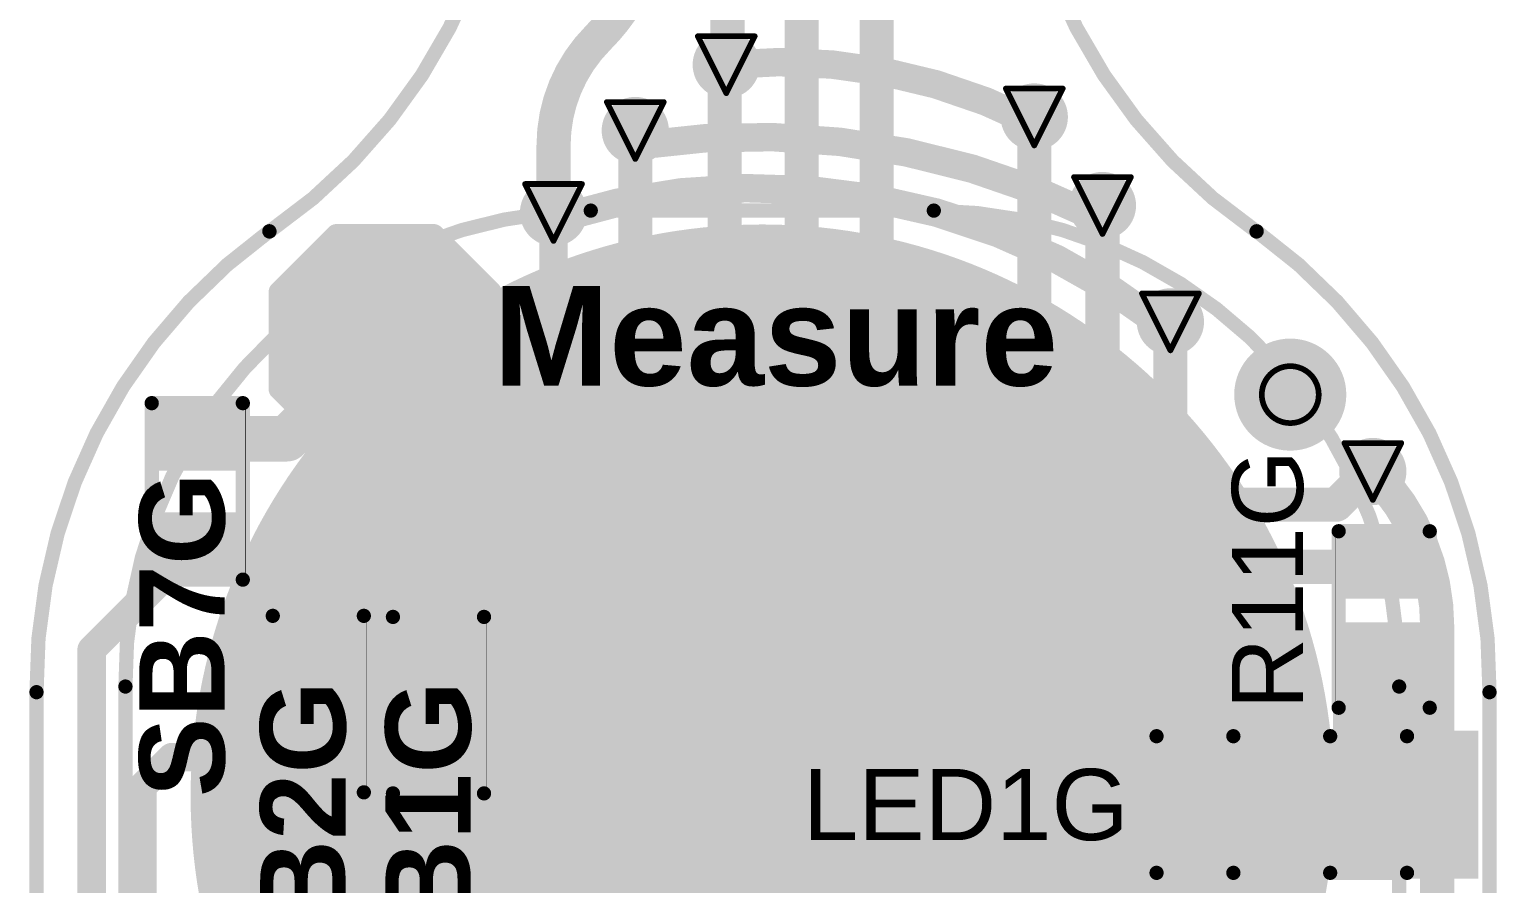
# Model space of a CAD drawing. Header units: inches. Extents: x -4.2 to 12.6, y -6.1 to 3.
# Drawn here: x 3.403 to 3.918, y -4.491 to -4.19 of the extents above; entities that cross this region are included whole.
import ezdxf

# ---------------------------------------------------------------- set-up
doc = ezdxf.new("R2010")
doc.units = ezdxf.units.IN
doc.header["$MEASUREMENT"] = 0
for name, color, linetype in [('Board Outline', 216, 'Continuous'), ('Bottom Layer', 5, 'Continuous'), ('Bottom Overlay', 54, 'Continuous'), ('Bottom Paste', 16, 'Continuous'), ('Drill Drawing', 1, 'Continuous'), ('Flex_Ribbon Bottom Coverlay', 6, 'Continuous'), ('Flex_Ribbon Top Overlay', 2, 'Continuous'), ('Pad Holes', 156, 'Continuous'), ('Top Layer', 1, 'Continuous'), ('Top Paste', 8, 'Continuous'), ('Top Solder', 216, 'Continuous'), ('Via Holes', 16, 'Continuous')]:
    doc.layers.add(name, color=color, linetype=linetype)
doc.styles.add('Arial', font='', dxfattribs={"height": 0.2})
doc.styles.add('Arial_Bold', font='', dxfattribs={"height": 0.2})
doc.styles.get('Arial').set_extended_font_data('Arial')
doc.styles.get('Arial_Bold').set_extended_font_data('Arial', bold=True)

# ---------------------------------------------------------------- blocks, each defined once
blk = doc.blocks.new('S______B______0402_57')
at = {"layer": 'Top Layer'}
for points in [[(-0.0275, -0.0125), (-0.0275, 0.0125), (-0.0095, 0.0125), (-0.0095, -0.0125)], [(0.0095, -0.0125), (0.0095, 0.0125), (0.0275, 0.0125), (0.0275, -0.0125)]]:
    blk.add_hatch(color=1, dxfattribs=at).paths.add_polyline_path(points)
at = {"layer": 'Top Paste'}
for points in [[(-0.0275, -0.0125), (-0.0275, 0.0125), (-0.0095, 0.0125), (-0.0095, -0.0125)], [(0.0095, -0.0125), (0.0095, 0.0125), (0.0275, 0.0125), (0.0275, -0.0125)]]:
    blk.add_hatch(color=8, dxfattribs=at).paths.add_polyline_path(points)
at = {"layer": 'Top Solder'}
for points in [[(-0.02967, -0.01467), (-0.02967, 0.01467), (-0.00733, 0.01467), (-0.00733, -0.01467)], [(-0.02967, -0.01467), (-0.02967, 0.01467), (-0.00733, 0.01467), (-0.00733, -0.01467)], [(0.00733, -0.01467), (0.00733, 0.01467), (0.02967, 0.01467), (0.02967, -0.01467)], [(0.00733, -0.01467), (0.00733, 0.01467), (0.02967, 0.01467), (0.02967, -0.01467)]]:
    blk.add_hatch(color=216, dxfattribs=at).paths.add_polyline_path(points)
at = {"layer": 'Flex_Ribbon Top Overlay'}
for points in [[(-0.031, 0.016, 0.005, 0.005, 0), (-0.031, -0.016, 0.005, 0.005, 0)], [(-0.031, 0.016, 0.005, 0.005, 0), (0.031, 0.016, 0.005, 0.005, 0)], [(0.031, 0.016, 0.005, 0.005, 0), (0.031, -0.016, 0.005, 0.005, 0)], [(-0.031, -0.016, 0.005, 0.005, 0), (0.031, -0.016, 0.005, 0.005, 0)], [(-0.032, -0.017, 0.000127, 0.000127, 0), (0.032, -0.017, 0.000127, 0.000127, 0)]]:
    blk.add_lwpolyline(points, format="xyseb", dxfattribs=at)
for points in [[(-0.03225, 0.016, 0.0025, 0.0025, 1), (-0.02975, 0.016, 0.0025, 0.0025, 1)], [(-0.03225, 0.016, 0.0025, 0.0025, 1), (-0.02975, 0.016, 0.0025, 0.0025, 1)], [(0.02975, 0.016, 0.0025, 0.0025, 1), (0.03225, 0.016, 0.0025, 0.0025, 1)], [(0.02975, 0.016, 0.0025, 0.0025, 1), (0.03225, 0.016, 0.0025, 0.0025, 1)], [(-0.03225, -0.016, 0.0025, 0.0025, 1), (-0.02975, -0.016, 0.0025, 0.0025, 1)], [(-0.03225, -0.016, 0.0025, 0.0025, 1), (-0.02975, -0.016, 0.0025, 0.0025, 1)], [(0.02975, -0.016, 0.0025, 0.0025, 1), (0.03225, -0.016, 0.0025, 0.0025, 1)], [(0.02975, -0.016, 0.0025, 0.0025, 1), (0.03225, -0.016, 0.0025, 0.0025, 1)], [(-0.03203, -0.017, 0.0000635, 0.0000635, 1), (-0.03197, -0.017, 0.0000635, 0.0000635, 1)], [(0.03197, -0.017, 0.0000635, 0.0000635, 1), (0.03203, -0.017, 0.0000635, 0.0000635, 1)]]:
    blk.add_lwpolyline(points, format="xyseb", close=True, dxfattribs=at)
blk = doc.blocks.new('S______B______0402_92')
at = {"layer": 'Top Layer'}
for points in [[(-0.0275, -0.0125), (-0.0275, 0.0125), (-0.0095, 0.0125), (-0.0095, -0.0125)], [(0.0095, -0.0125), (0.0095, 0.0125), (0.0275, 0.0125), (0.0275, -0.0125)]]:
    blk.add_hatch(color=1, dxfattribs=at).paths.add_polyline_path(points)
at = {"layer": 'Top Paste'}
for points in [[(-0.0275, -0.0125), (-0.0275, 0.0125), (-0.0095, 0.0125), (-0.0095, -0.0125)], [(0.0095, -0.0125), (0.0095, 0.0125), (0.0275, 0.0125), (0.0275, -0.0125)]]:
    blk.add_hatch(color=8, dxfattribs=at).paths.add_polyline_path(points)
at = {"layer": 'Top Solder'}
for points in [[(-0.02967, -0.01467), (-0.02967, 0.01467), (-0.00733, 0.01467), (-0.00733, -0.01467)], [(-0.02967, -0.01467), (-0.02967, 0.01467), (-0.00733, 0.01467), (-0.00733, -0.01467)], [(0.00733, -0.01467), (0.00733, 0.01467), (0.02967, 0.01467), (0.02967, -0.01467)], [(0.00733, -0.01467), (0.00733, 0.01467), (0.02967, 0.01467), (0.02967, -0.01467)]]:
    blk.add_hatch(color=216, dxfattribs=at).paths.add_polyline_path(points)
at = {"layer": 'Flex_Ribbon Top Overlay'}
for points in [[(-0.031, 0.016, 0.005, 0.005, 0), (-0.031, -0.016, 0.005, 0.005, 0)], [(-0.031, 0.016, 0.005, 0.005, 0), (0.031, 0.016, 0.005, 0.005, 0)], [(0.031, 0.016, 0.005, 0.005, 0), (0.031, -0.016, 0.005, 0.005, 0)], [(-0.031, -0.016, 0.005, 0.005, 0), (0.031, -0.016, 0.005, 0.005, 0)], [(-0.032, -0.017, 0.000127, 0.000127, 0), (0.032, -0.017, 0.000127, 0.000127, 0)]]:
    blk.add_lwpolyline(points, format="xyseb", dxfattribs=at)
for points in [[(-0.03225, 0.016, 0.0025, 0.0025, 1), (-0.02975, 0.016, 0.0025, 0.0025, 1)], [(-0.03225, 0.016, 0.0025, 0.0025, 1), (-0.02975, 0.016, 0.0025, 0.0025, 1)], [(0.02975, 0.016, 0.0025, 0.0025, 1), (0.03225, 0.016, 0.0025, 0.0025, 1)], [(0.02975, 0.016, 0.0025, 0.0025, 1), (0.03225, 0.016, 0.0025, 0.0025, 1)], [(-0.03225, -0.016, 0.0025, 0.0025, 1), (-0.02975, -0.016, 0.0025, 0.0025, 1)], [(-0.03225, -0.016, 0.0025, 0.0025, 1), (-0.02975, -0.016, 0.0025, 0.0025, 1)], [(0.02975, -0.016, 0.0025, 0.0025, 1), (0.03225, -0.016, 0.0025, 0.0025, 1)], [(0.02975, -0.016, 0.0025, 0.0025, 1), (0.03225, -0.016, 0.0025, 0.0025, 1)], [(-0.03203, -0.017, 0.0000635, 0.0000635, 1), (-0.03197, -0.017, 0.0000635, 0.0000635, 1)], [(0.03197, -0.017, 0.0000635, 0.0000635, 1), (0.03203, -0.017, 0.0000635, 0.0000635, 1)]]:
    blk.add_lwpolyline(points, format="xyseb", close=True, dxfattribs=at)
blk = doc.blocks.new('S______B______0402_99')
at = {"layer": 'Top Layer'}
for points in [[(-0.0275, -0.0125), (-0.0275, 0.0125), (-0.0095, 0.0125), (-0.0095, -0.0125)], [(0.0095, -0.0125), (0.0095, 0.0125), (0.0275, 0.0125), (0.0275, -0.0125)]]:
    blk.add_hatch(color=1, dxfattribs=at).paths.add_polyline_path(points)
at = {"layer": 'Top Paste'}
for points in [[(-0.0275, -0.0125), (-0.0275, 0.0125), (-0.0095, 0.0125), (-0.0095, -0.0125)], [(0.0095, -0.0125), (0.0095, 0.0125), (0.0275, 0.0125), (0.0275, -0.0125)]]:
    blk.add_hatch(color=8, dxfattribs=at).paths.add_polyline_path(points)
at = {"layer": 'Top Solder'}
for points in [[(-0.02967, -0.01467), (-0.02967, 0.01467), (-0.00733, 0.01467), (-0.00733, -0.01467)], [(-0.02967, -0.01467), (-0.02967, 0.01467), (-0.00733, 0.01467), (-0.00733, -0.01467)], [(0.00733, -0.01467), (0.00733, 0.01467), (0.02967, 0.01467), (0.02967, -0.01467)], [(0.00733, -0.01467), (0.00733, 0.01467), (0.02967, 0.01467), (0.02967, -0.01467)]]:
    blk.add_hatch(color=216, dxfattribs=at).paths.add_polyline_path(points)
at = {"layer": 'Flex_Ribbon Top Overlay'}
for points in [[(-0.031, 0.016, 0.005, 0.005, 0), (-0.031, -0.016, 0.005, 0.005, 0)], [(-0.031, 0.016, 0.005, 0.005, 0), (0.031, 0.016, 0.005, 0.005, 0)], [(0.031, 0.016, 0.005, 0.005, 0), (0.031, -0.016, 0.005, 0.005, 0)], [(-0.031, -0.016, 0.005, 0.005, 0), (0.031, -0.016, 0.005, 0.005, 0)], [(-0.032, -0.017, 0.000127, 0.000127, 0), (0.032, -0.017, 0.000127, 0.000127, 0)]]:
    blk.add_lwpolyline(points, format="xyseb", dxfattribs=at)
for points in [[(-0.03225, 0.016, 0.0025, 0.0025, 1), (-0.02975, 0.016, 0.0025, 0.0025, 1)], [(-0.03225, 0.016, 0.0025, 0.0025, 1), (-0.02975, 0.016, 0.0025, 0.0025, 1)], [(0.02975, 0.016, 0.0025, 0.0025, 1), (0.03225, 0.016, 0.0025, 0.0025, 1)], [(0.02975, 0.016, 0.0025, 0.0025, 1), (0.03225, 0.016, 0.0025, 0.0025, 1)], [(-0.03225, -0.016, 0.0025, 0.0025, 1), (-0.02975, -0.016, 0.0025, 0.0025, 1)], [(-0.03225, -0.016, 0.0025, 0.0025, 1), (-0.02975, -0.016, 0.0025, 0.0025, 1)], [(0.02975, -0.016, 0.0025, 0.0025, 1), (0.03225, -0.016, 0.0025, 0.0025, 1)], [(0.02975, -0.016, 0.0025, 0.0025, 1), (0.03225, -0.016, 0.0025, 0.0025, 1)], [(-0.03203, -0.017, 0.0000635, 0.0000635, 1), (-0.03197, -0.017, 0.0000635, 0.0000635, 1)], [(0.03197, -0.017, 0.0000635, 0.0000635, 1), (0.03203, -0.017, 0.0000635, 0.0000635, 1)]]:
    blk.add_lwpolyline(points, format="xyseb", close=True, dxfattribs=at)
blk = doc.blocks.new('R___0402_106')
at = {"layer": 'Top Layer'}
for points in [[(-0.0275, -0.0125), (-0.0275, 0.0125), (-0.0095, 0.0125), (-0.0095, -0.0125)], [(0.0095, -0.0125), (0.0095, 0.0125), (0.0275, 0.0125), (0.0275, -0.0125)]]:
    blk.add_hatch(color=1, dxfattribs=at).paths.add_polyline_path(points)
at = {"layer": 'Top Paste'}
for points in [[(-0.0275, -0.0125), (-0.0275, 0.0125), (-0.0095, 0.0125), (-0.0095, -0.0125)], [(0.0095, -0.0125), (0.0095, 0.0125), (0.0275, 0.0125), (0.0275, -0.0125)]]:
    blk.add_hatch(color=8, dxfattribs=at).paths.add_polyline_path(points)
at = {"layer": 'Top Solder'}
for points in [[(-0.02967, -0.01467), (-0.02967, 0.01467), (-0.00733, 0.01467), (-0.00733, -0.01467)], [(-0.02967, -0.01467), (-0.02967, 0.01467), (-0.00733, 0.01467), (-0.00733, -0.01467)], [(0.00733, -0.01467), (0.00733, 0.01467), (0.02967, 0.01467), (0.02967, -0.01467)], [(0.00733, -0.01467), (0.00733, 0.01467), (0.02967, 0.01467), (0.02967, -0.01467)]]:
    blk.add_hatch(color=216, dxfattribs=at).paths.add_polyline_path(points)
at = {"layer": 'Flex_Ribbon Top Overlay'}
for points in [[(-0.031, -0.016, 0.005, 0.005, 0), (-0.031, 0.016, 0.005, 0.005, 0)], [(0.031, 0.016, 0.005, 0.005, 0), (-0.031, 0.016, 0.005, 0.005, 0)], [(0.031, -0.016, 0.005, 0.005, 0), (0.031, 0.016, 0.005, 0.005, 0)], [(0.031, -0.016, 0.005, 0.005, 0), (-0.031, -0.016, 0.005, 0.005, 0)], [(0.032, -0.017, 0.000127, 0.000127, 0), (-0.032, -0.017, 0.000127, 0.000127, 0)]]:
    blk.add_lwpolyline(points, format="xyseb", dxfattribs=at)
for points in [[(-0.03225, 0.016, 0.0025, 0.0025, 1), (-0.02975, 0.016, 0.0025, 0.0025, 1)], [(-0.03225, 0.016, 0.0025, 0.0025, 1), (-0.02975, 0.016, 0.0025, 0.0025, 1)], [(0.02975, 0.016, 0.0025, 0.0025, 1), (0.03225, 0.016, 0.0025, 0.0025, 1)], [(0.02975, 0.016, 0.0025, 0.0025, 1), (0.03225, 0.016, 0.0025, 0.0025, 1)], [(-0.03225, -0.016, 0.0025, 0.0025, 1), (-0.02975, -0.016, 0.0025, 0.0025, 1)], [(-0.03225, -0.016, 0.0025, 0.0025, 1), (-0.02975, -0.016, 0.0025, 0.0025, 1)], [(0.02975, -0.016, 0.0025, 0.0025, 1), (0.03225, -0.016, 0.0025, 0.0025, 1)], [(0.02975, -0.016, 0.0025, 0.0025, 1), (0.03225, -0.016, 0.0025, 0.0025, 1)], [(-0.03203, -0.017, 0.0000635, 0.0000635, 1), (-0.03197, -0.017, 0.0000635, 0.0000635, 1)], [(0.03197, -0.017, 0.0000635, 0.0000635, 1), (0.03203, -0.017, 0.0000635, 0.0000635, 1)]]:
    blk.add_lwpolyline(points, format="xyseb", close=True, dxfattribs=at)
blk = doc.blocks.new('T__________183')
at = {"layer": 'Top Layer'}
blk.add_hatch(color=1, dxfattribs=at).paths.add_polyline_path([(0.015, 0.03), (-0.015, 0.03), (-0.03, 0.015), (-0.03, -0.015), (-0.015, -0.03), (0.015, -0.03), (0.03, -0.015), (0.03, 0.015)])
at = {"layer": 'Top Paste'}
blk.add_hatch(color=8, dxfattribs=at).paths.add_polyline_path([(0.015, 0.03), (-0.015, 0.03), (-0.03, 0.015), (-0.03, -0.015), (-0.015, -0.03), (0.015, -0.03), (0.03, -0.015), (0.03, 0.015)])
at = {"layer": 'Top Solder'}
blk.add_hatch(color=216, dxfattribs=at).paths.add_polyline_path([(0.017, 0.034), (-0.017, 0.034), (-0.034, 0.017), (-0.034, -0.017), (-0.017, -0.034), (0.017, -0.034), (0.034, -0.017), (0.034, 0.017)])
blk.add_hatch(color=216, dxfattribs=at).paths.add_polyline_path([(0.017, 0.034), (-0.017, 0.034), (-0.034, 0.017), (-0.034, -0.017), (-0.017, -0.034), (0.017, -0.034), (0.034, -0.017), (0.034, 0.017)])
at = {"layer": 'Flex_Ribbon Top Overlay'}
for points in [[(-0.017, 0.037, 0.00787, 0.00787, 0), (-0.037, 0.017, 0.00787, 0.00787, 0)], [(0.017, 0.037, 0.00787, 0.00787, 0), (-0.017, 0.037, 0.00787, 0.00787, 0)], [(0.017, 0.037, 0.00787, 0.00787, 0), (-0.017, 0.037, 0.00787, 0.00787, 0)], [(0.037, 0.017, 0.00787, 0.00787, 0), (0.017, 0.037, 0.00787, 0.00787, 0)], [(-0.037, 0.017, 0.00787, 0.00787, 0), (-0.037, -0.017, 0.00787, 0.00787, 0)], [(0.037, 0.017, 0.00787, 0.00787, 0), (0.037, -0.017, 0.00787, 0.00787, 0)], [(-0.017, -0.037, 0.00787, 0.00787, 0), (-0.037, -0.017, 0.00787, 0.00787, 0)], [(0.037, -0.017, 0.00787, 0.00787, 0), (0.017, -0.037, 0.00787, 0.00787, 0)], [(0.017, -0.037, 0.00787, 0.00787, 0), (-0.017, -0.037, 0.00787, 0.00787, 0)], [(0.017, -0.037, 0.00787, 0.00787, 0), (-0.017, -0.037, 0.00787, 0.00787, 0)]]:
    blk.add_lwpolyline(points, format="xyseb", dxfattribs=at)
for points in [[(-0.01897, 0.037, 0.00394, 0.00394, 1), (-0.01503, 0.037, 0.00394, 0.00394, 1)], [(-0.01897, 0.037, 0.00394, 0.00394, 1), (-0.01503, 0.037, 0.00394, 0.00394, 1)], [(-0.01897, 0.037, 0.00394, 0.00394, 1), (-0.01503, 0.037, 0.00394, 0.00394, 1)], [(0.01503, 0.037, 0.00394, 0.00394, 1), (0.01897, 0.037, 0.00394, 0.00394, 1)], [(0.01503, 0.037, 0.00394, 0.00394, 1), (0.01897, 0.037, 0.00394, 0.00394, 1)], [(0.01503, 0.037, 0.00394, 0.00394, 1), (0.01897, 0.037, 0.00394, 0.00394, 1)], [(-0.03897, 0.017, 0.00394, 0.00394, 1), (-0.03503, 0.017, 0.00394, 0.00394, 1)], [(-0.03897, 0.017, 0.00394, 0.00394, 1), (-0.03503, 0.017, 0.00394, 0.00394, 1)], [(0.03503, 0.017, 0.00394, 0.00394, 1), (0.03897, 0.017, 0.00394, 0.00394, 1)], [(0.03503, 0.017, 0.00394, 0.00394, 1), (0.03897, 0.017, 0.00394, 0.00394, 1)], [(-0.03897, -0.017, 0.00394, 0.00394, 1), (-0.03503, -0.017, 0.00394, 0.00394, 1)], [(-0.03897, -0.017, 0.00394, 0.00394, 1), (-0.03503, -0.017, 0.00394, 0.00394, 1)], [(0.03503, -0.017, 0.00394, 0.00394, 1), (0.03897, -0.017, 0.00394, 0.00394, 1)], [(0.03503, -0.017, 0.00394, 0.00394, 1), (0.03897, -0.017, 0.00394, 0.00394, 1)], [(-0.01897, -0.037, 0.00394, 0.00394, 1), (-0.01503, -0.037, 0.00394, 0.00394, 1)], [(-0.01897, -0.037, 0.00394, 0.00394, 1), (-0.01503, -0.037, 0.00394, 0.00394, 1)], [(-0.01897, -0.037, 0.00394, 0.00394, 1), (-0.01503, -0.037, 0.00394, 0.00394, 1)], [(0.01503, -0.037, 0.00394, 0.00394, 1), (0.01897, -0.037, 0.00394, 0.00394, 1)], [(0.01503, -0.037, 0.00394, 0.00394, 1), (0.01897, -0.037, 0.00394, 0.00394, 1)], [(0.01503, -0.037, 0.00394, 0.00394, 1), (0.01897, -0.037, 0.00394, 0.00394, 1)]]:
    blk.add_lwpolyline(points, format="xyseb", close=True, dxfattribs=at)
blk = doc.blocks.new('_EMG________B_197')
at = {"layer": 'Bottom Layer'}
h = blk.add_hatch(color=5, dxfattribs=at)
edge = h.paths.add_edge_path()
edge.add_arc((0, 0.3932), 0.19685, 0, 360)
at = {"layer": 'Bottom Paste'}
h = blk.add_hatch(color=16, dxfattribs=at)
edge = h.paths.add_edge_path()
edge.add_arc((0, 0.3932), 0.19685, 0, 360)
at = {"layer": 'Flex_Ribbon Bottom Coverlay'}
h = blk.add_hatch(color=6, dxfattribs=at)
edge = h.paths.add_edge_path()
edge.add_arc((0, 0.3932), 0.20085, 0, 360)
h = blk.add_hatch(color=6, dxfattribs=at)
edge = h.paths.add_edge_path()
edge.add_arc((0, 0.3932), 0.20085, 0, 360)
at = {"layer": 'Bottom Overlay'}
for points in [[(-0.22375, 0.43172, 0.005, 0.005, -0.414214), (-0.06026, 0.59892, 0.005, 0.005, 0)], [(-0.06026, 0.59892, 0.005, 0.005, 0), (0.06026, 0.59892, 0.005, 0.005, 0)], [(0.06026, 0.59892, 0.005, 0.005, -0.414214), (0.22375, 0.43172, 0.005, 0.005, 0)], [(-0.22375, -0.43172, 0.005, 0.005, 0), (-0.22375, 0.43172, 0.005, 0.005, 0)], [(0.22375, -0.43172, 0.005, 0.005, 0), (0.22375, 0.43172, 0.005, 0.005, 0)]]:
    blk.add_lwpolyline(points, format="xyseb", dxfattribs=at)
for points in [[(-0.06151, 0.59892, 0.0025, 0.0025, 1), (-0.05901, 0.59892, 0.0025, 0.0025, 1)], [(-0.06151, 0.59892, 0.0025, 0.0025, 1), (-0.05901, 0.59892, 0.0025, 0.0025, 1)], [(0.05901, 0.59892, 0.0025, 0.0025, 1), (0.06151, 0.59892, 0.0025, 0.0025, 1)], [(0.05901, 0.59892, 0.0025, 0.0025, 1), (0.06151, 0.59892, 0.0025, 0.0025, 1)], [(-0.225, 0.43172, 0.0025, 0.0025, 1), (-0.2225, 0.43172, 0.0025, 0.0025, 1)], [(-0.225, 0.43172, 0.0025, 0.0025, 1), (-0.2225, 0.43172, 0.0025, 0.0025, 1)], [(0.2225, 0.43172, 0.0025, 0.0025, 1), (0.225, 0.43172, 0.0025, 0.0025, 1)], [(0.2225, 0.43172, 0.0025, 0.0025, 1), (0.225, 0.43172, 0.0025, 0.0025, 1)]]:
    blk.add_lwpolyline(points, format="xyseb", close=True, dxfattribs=at)
blk = doc.blocks.new('LED_0603_204')
at = {"layer": 'Flex_Ribbon Top Overlay'}
blk.add_hatch(color=2, dxfattribs=at).paths.add_polyline_path([(0.044, -0.026), (0.069, -0.026), (0.069, 0.026), (0.044, 0.026)])
at = {"layer": 'Top Layer'}
for points in [[(-0.03937, 0.01969), (-0.01969, 0.01969), (-0.01969, -0.01969), (-0.03937, -0.01969)], [(0.01969, 0.01969), (0.03937, 0.01969), (0.03937, -0.01969), (0.01969, -0.01969)]]:
    blk.add_hatch(color=1, dxfattribs=at).paths.add_polyline_path(points)
at = {"layer": 'Top Paste'}
for points in [[(-0.03937, 0.01969), (-0.01969, 0.01969), (-0.01969, -0.01969), (-0.03937, -0.01969)], [(0.01969, 0.01969), (0.03937, 0.01969), (0.03937, -0.01969), (0.01969, -0.01969)]]:
    blk.add_hatch(color=8, dxfattribs=at).paths.add_polyline_path(points)
at = {"layer": 'Top Solder'}
for points in [[(-0.04337, 0.02369), (-0.01569, 0.02369), (-0.01569, -0.02369), (-0.04337, -0.02369)], [(-0.04337, 0.02369), (-0.01569, 0.02369), (-0.01569, -0.02369), (-0.04337, -0.02369)], [(0.01569, 0.02369), (0.04337, 0.02369), (0.04337, -0.02369), (0.01569, -0.02369)], [(0.01569, 0.02369), (0.04337, 0.02369), (0.04337, -0.02369), (0.01569, -0.02369)]]:
    blk.add_hatch(color=216, dxfattribs=at).paths.add_polyline_path(points)
at = {"layer": 'Flex_Ribbon Top Overlay'}
for points in [[(-0.044, 0.024, 0.005, 0.005, 0), (-0.017, 0.024, 0.005, 0.005, 0)], [(-0.044, -0.024, 0.005, 0.005, 0), (-0.044, 0.024, 0.005, 0.005, 0)], [(0.017, 0.024, 0.005, 0.005, 0), (0.044, 0.024, 0.005, 0.005, 0)], [(0.044, -0.024, 0.005, 0.005, 0), (0.044, 0.024, 0.005, 0.005, 0)], [(-0.044, -0.024, 0.005, 0.005, 0), (-0.017, -0.024, 0.005, 0.005, 0)], [(0.017, -0.024, 0.005, 0.005, 0), (0.044, -0.024, 0.005, 0.005, 0)]]:
    blk.add_lwpolyline(points, format="xyseb", dxfattribs=at)
for points in [[(-0.04525, 0.024, 0.0025, 0.0025, 1), (-0.04275, 0.024, 0.0025, 0.0025, 1)], [(-0.04525, 0.024, 0.0025, 0.0025, 1), (-0.04275, 0.024, 0.0025, 0.0025, 1)], [(-0.01825, 0.024, 0.0025, 0.0025, 1), (-0.01575, 0.024, 0.0025, 0.0025, 1)], [(0.01575, 0.024, 0.0025, 0.0025, 1), (0.01825, 0.024, 0.0025, 0.0025, 1)], [(0.04275, 0.024, 0.0025, 0.0025, 1), (0.04525, 0.024, 0.0025, 0.0025, 1)], [(0.04275, 0.024, 0.0025, 0.0025, 1), (0.04525, 0.024, 0.0025, 0.0025, 1)], [(-0.04525, -0.024, 0.0025, 0.0025, 1), (-0.04275, -0.024, 0.0025, 0.0025, 1)], [(-0.04525, -0.024, 0.0025, 0.0025, 1), (-0.04275, -0.024, 0.0025, 0.0025, 1)], [(-0.01825, -0.024, 0.0025, 0.0025, 1), (-0.01575, -0.024, 0.0025, 0.0025, 1)], [(0.01575, -0.024, 0.0025, 0.0025, 1), (0.01825, -0.024, 0.0025, 0.0025, 1)], [(0.04275, -0.024, 0.0025, 0.0025, 1), (0.04525, -0.024, 0.0025, 0.0025, 1)], [(0.04275, -0.024, 0.0025, 0.0025, 1), (0.04525, -0.024, 0.0025, 0.0025, 1)]]:
    blk.add_lwpolyline(points, format="xyseb", close=True, dxfattribs=at)

msp = doc.modelspace()

# ---------------------------------------------------------------- hatches: boundary and pattern name
at = {"layer": 'Bottom Layer'}
h = msp.add_hatch(color=5, dxfattribs=at)
edge = h.paths.add_edge_path()
edge.add_arc((3.64783, -4.20288), 0.01181, 0, 360)
h = msp.add_hatch(color=5, dxfattribs=at)
edge = h.paths.add_edge_path()
edge.add_arc((3.75605, -4.22124), 0.01181, 0, 360)
h = msp.add_hatch(color=5, dxfattribs=at)
edge = h.paths.add_edge_path()
edge.add_arc((3.61587, -4.226), 0.01181, 0, 360)
h = msp.add_hatch(color=5, dxfattribs=at)
edge = h.paths.add_edge_path()
edge.add_arc((3.77999, -4.25235), 0.01181, 0, 360)
h = msp.add_hatch(color=5, dxfattribs=at)
edge = h.paths.add_edge_path()
edge.add_arc((3.58715, -4.25479), 0.01181, 0, 360)
h = msp.add_hatch(color=5, dxfattribs=at)
edge = h.paths.add_edge_path()
edge.add_arc((3.80387, -4.29323), 0.01181, 0, 360)
h = msp.add_hatch(color=5, dxfattribs=at)
edge = h.paths.add_edge_path()
edge.add_arc((3.87498, -4.34578), 0.01181, 0, 360)
at = {"layer": 'Flex_Ribbon Bottom Coverlay'}
h = msp.add_hatch(color=6, dxfattribs=at)
edge = h.paths.add_edge_path()
edge.add_arc((3.84598, -4.31878), 0.004, 0, 360)
h = msp.add_hatch(color=6, dxfattribs=at)
edge = h.paths.add_edge_path()
edge.add_arc((3.84598, -4.31878), 0.004, 0, 360)
at = {"layer": 'Pad Holes'}
h = msp.add_hatch(color=7, dxfattribs=at)
edge = h.paths.add_edge_path()
edge.add_arc((3.84598, -4.31878), 0.01969, 0, 360)
at = {"layer": 'Top Layer'}
h = msp.add_hatch(color=1, dxfattribs=at)
edge = h.paths.add_edge_path()
edge.add_arc((3.64783, -4.20288), 0.01181, 0, 360)
h = msp.add_hatch(color=1, dxfattribs=at)
edge = h.paths.add_edge_path()
edge.add_arc((3.75605, -4.22124), 0.01181, 0, 360)
h = msp.add_hatch(color=1, dxfattribs=at)
edge = h.paths.add_edge_path()
edge.add_arc((3.61587, -4.226), 0.01181, 0, 360)
h = msp.add_hatch(color=1, dxfattribs=at)
edge = h.paths.add_edge_path()
edge.add_arc((3.77999, -4.25235), 0.01181, 0, 360)
h = msp.add_hatch(color=1, dxfattribs=at)
edge = h.paths.add_edge_path()
edge.add_arc((3.58715, -4.25479), 0.01181, 0, 360)
h = msp.add_hatch(color=1, dxfattribs=at)
edge = h.paths.add_edge_path()
edge.add_arc((3.80387, -4.29323), 0.01181, 0, 360)
h = msp.add_hatch(color=1, dxfattribs=at)
edge = h.paths.add_edge_path()
edge.add_arc((3.87498, -4.34578), 0.01181, 0, 360)
for points in [[(3.49125, -4.41828), (3.55848, -4.41828), (3.55848, -4.39992), (3.49125, -4.39992)], [(3.861, -4.48678), (3.892, -4.48678), (3.892, -4.39878), (3.861, -4.39878)], [(3.78998, -4.58478), (3.82398, -4.58478), (3.82398, -4.44278), (3.78998, -4.44278)]]:
    msp.add_hatch(color=1, dxfattribs=at).paths.add_polyline_path(points)
at = {"layer": 'Top Solder'}
h = msp.add_hatch(color=216, dxfattribs=at)
edge = h.paths.add_edge_path()
edge.add_arc((3.84598, -4.31878), 0.004, 0, 360)
h = msp.add_hatch(color=216, dxfattribs=at)
edge = h.paths.add_edge_path()
edge.add_arc((3.84598, -4.31878), 0.004, 0, 360)
at = {"layer": 'Via Holes'}
h = msp.add_hatch(color=7, dxfattribs=at)
edge = h.paths.add_edge_path()
edge.add_arc((3.64783, -4.20288), 0.00591, 0, 360)
h = msp.add_hatch(color=7, dxfattribs=at)
edge = h.paths.add_edge_path()
edge.add_arc((3.75605, -4.22124), 0.00591, 0, 360)
h = msp.add_hatch(color=7, dxfattribs=at)
edge = h.paths.add_edge_path()
edge.add_arc((3.61587, -4.226), 0.00591, 0, 360)
h = msp.add_hatch(color=7, dxfattribs=at)
edge = h.paths.add_edge_path()
edge.add_arc((3.77999, -4.25235), 0.00591, 0, 360)
h = msp.add_hatch(color=7, dxfattribs=at)
edge = h.paths.add_edge_path()
edge.add_arc((3.58715, -4.25479), 0.00591, 0, 360)
h = msp.add_hatch(color=7, dxfattribs=at)
edge = h.paths.add_edge_path()
edge.add_arc((3.80387, -4.29323), 0.00591, 0, 360)
h = msp.add_hatch(color=7, dxfattribs=at)
edge = h.paths.add_edge_path()
edge.add_arc((3.87498, -4.34578), 0.00591, 0, 360)

# ---------------------------------------------------------------- linework, layer by layer
at = {"layer": 'Board Outline'}
for points in [[(3.57273, -4.09701, 0.005, 0.005, -0.250069), (3.48736, -4.26147, 0.005, 0.005, 0)], [(3.83412, -4.26147, 0.005, 0.005, -0.250069), (3.74874, -4.09701, 0.005, 0.005, 0)], [(3.4055, -4.42332, 0.005, 0.005, -0.244175), (3.4873, -4.26138, 0.005, 0.005, 0)], [(3.83418, -4.26139, 0.005, 0.005, -0.244175), (3.91598, -4.42332, 0.005, 0.005, 0)], [(3.40549, -5.28378, 0.005, 0.005, 0), (3.4055, -4.42332, 0.005, 0.005, 0)], [(3.91598, -4.42332, 0.005, 0.005, 0), (3.91598, -5.28378, 0.005, 0.005, 0)]]:
    msp.add_lwpolyline(points, format="xyseb", dxfattribs=at)
for points in [[(3.48605, -4.26138, 0.0025, 0.0025, 1), (3.48855, -4.26138, 0.0025, 0.0025, 1)], [(3.48611, -4.26147, 0.0025, 0.0025, 1), (3.48861, -4.26147, 0.0025, 0.0025, 1)], [(3.83287, -4.26147, 0.0025, 0.0025, 1), (3.83537, -4.26147, 0.0025, 0.0025, 1)], [(3.83293, -4.26139, 0.0025, 0.0025, 1), (3.83543, -4.26139, 0.0025, 0.0025, 1)], [(3.40425, -4.42332, 0.0025, 0.0025, 1), (3.40675, -4.42332, 0.0025, 0.0025, 1)], [(3.40425, -4.42332, 0.0025, 0.0025, 1), (3.40675, -4.42332, 0.0025, 0.0025, 1)], [(3.91473, -4.42332, 0.0025, 0.0025, 1), (3.91723, -4.42332, 0.0025, 0.0025, 1)], [(3.91473, -4.42332, 0.0025, 0.0025, 1), (3.91723, -4.42332, 0.0025, 0.0025, 1)]]:
    msp.add_lwpolyline(points, format="xyseb", close=True, dxfattribs=at)
at = {"layer": 'Bottom Layer'}
for points in [[(3.64783, -4.20288, 0.01, 0.01, -0.14311), (3.75594, -4.22344, 0.01, 0.01, 0)], [(3.61665, -4.23122, 0.01, 0.01, -0.153831), (3.77844, -4.25681, 0.01, 0.01, 0)], [(3.58762, -4.2572, 0.01, 0.01, -0.246288), (3.80227, -4.2953, 0.01, 0.01, 0)], [(3.87498, -4.34578, 0.012, 0.012, -0.198912), (3.89761, -4.40042, 0.012, 0.012, 0)], [(3.89761, -4.50369, 0.012, 0.012, 0), (3.89761, -4.40042, 0.012, 0.012, 0)], [(3.66049, -4.45985, 0.022, 0.022, 0), (3.70642, -4.50578, 0.022, 0.022, 0)]]:
    msp.add_lwpolyline(points, format="xyseb", dxfattribs=at)
for points in [[(3.64533, -4.20288, 0.005, 0.005, 1), (3.65033, -4.20288, 0.005, 0.005, 1)], [(3.75344, -4.22344, 0.005, 0.005, 1), (3.75844, -4.22344, 0.005, 0.005, 1)], [(3.61415, -4.23122, 0.005, 0.005, 1), (3.61915, -4.23122, 0.005, 0.005, 1)], [(3.58512, -4.2572, 0.005, 0.005, 1), (3.59012, -4.2572, 0.005, 0.005, 1)], [(3.77594, -4.25681, 0.005, 0.005, 1), (3.78094, -4.25681, 0.005, 0.005, 1)], [(3.79977, -4.2953, 0.005, 0.005, 1), (3.80477, -4.2953, 0.005, 0.005, 1)], [(3.87198, -4.34578, 0.006, 0.006, 1), (3.87798, -4.34578, 0.006, 0.006, 1)], [(3.89461, -4.40042, 0.006, 0.006, 1), (3.90061, -4.40042, 0.006, 0.006, 1)], [(3.89461, -4.40042, 0.006, 0.006, 1), (3.90061, -4.40042, 0.006, 0.006, 1)], [(3.65499, -4.45985, 0.011, 0.011, 1), (3.66599, -4.45985, 0.011, 0.011, 1)]]:
    msp.add_lwpolyline(points, format="xyseb", close=True, dxfattribs=at)
at = {"layer": 'Drill Drawing'}
for points in [[(3.63783, -4.19288, 0.002, 0.002, 0), (3.65783, -4.19288, 0.002, 0.002, 0)], [(3.63783, -4.19288, 0.002, 0.002, 0), (3.64783, -4.21288, 0.002, 0.002, 0)], [(3.64783, -4.21288, 0.002, 0.002, 0), (3.65783, -4.19288, 0.002, 0.002, 0)], [(3.74605, -4.21124, 0.002, 0.002, 0), (3.76605, -4.21124, 0.002, 0.002, 0)], [(3.74605, -4.21124, 0.002, 0.002, 0), (3.75605, -4.23124, 0.002, 0.002, 0)], [(3.75605, -4.23124, 0.002, 0.002, 0), (3.76605, -4.21124, 0.002, 0.002, 0)], [(3.60587, -4.216, 0.002, 0.002, 0), (3.62587, -4.216, 0.002, 0.002, 0)], [(3.60587, -4.216, 0.002, 0.002, 0), (3.61587, -4.236, 0.002, 0.002, 0)], [(3.61587, -4.236, 0.002, 0.002, 0), (3.62587, -4.216, 0.002, 0.002, 0)], [(3.76999, -4.24235, 0.002, 0.002, 0), (3.78999, -4.24235, 0.002, 0.002, 0)], [(3.76999, -4.24235, 0.002, 0.002, 0), (3.77999, -4.26235, 0.002, 0.002, 0)], [(3.77999, -4.26235, 0.002, 0.002, 0), (3.78999, -4.24235, 0.002, 0.002, 0)], [(3.57715, -4.24479, 0.002, 0.002, 0), (3.59715, -4.24479, 0.002, 0.002, 0)], [(3.57715, -4.24479, 0.002, 0.002, 0), (3.58715, -4.26479, 0.002, 0.002, 0)], [(3.58715, -4.26479, 0.002, 0.002, 0), (3.59715, -4.24479, 0.002, 0.002, 0)], [(3.79387, -4.28323, 0.002, 0.002, 0), (3.81387, -4.28323, 0.002, 0.002, 0)], [(3.79387, -4.28323, 0.002, 0.002, 0), (3.80387, -4.30323, 0.002, 0.002, 0)], [(3.80387, -4.30323, 0.002, 0.002, 0), (3.81387, -4.28323, 0.002, 0.002, 0)], [(3.86498, -4.33578, 0.002, 0.002, 0), (3.88498, -4.33578, 0.002, 0.002, 0)], [(3.86498, -4.33578, 0.002, 0.002, 0), (3.87498, -4.35578, 0.002, 0.002, 0)], [(3.87498, -4.35578, 0.002, 0.002, 0), (3.88498, -4.33578, 0.002, 0.002, 0)]]:
    msp.add_lwpolyline(points, format="xyseb", dxfattribs=at)
for points in [[(3.63733, -4.19288, 0.001, 0.001, 1), (3.63833, -4.19288, 0.001, 0.001, 1)], [(3.63733, -4.19288, 0.001, 0.001, 1), (3.63833, -4.19288, 0.001, 0.001, 1)], [(3.65733, -4.19288, 0.001, 0.001, 1), (3.65833, -4.19288, 0.001, 0.001, 1)], [(3.65733, -4.19288, 0.001, 0.001, 1), (3.65833, -4.19288, 0.001, 0.001, 1)], [(3.74555, -4.21124, 0.001, 0.001, 1), (3.74655, -4.21124, 0.001, 0.001, 1)], [(3.74555, -4.21124, 0.001, 0.001, 1), (3.74655, -4.21124, 0.001, 0.001, 1)], [(3.76555, -4.21124, 0.001, 0.001, 1), (3.76655, -4.21124, 0.001, 0.001, 1)], [(3.76555, -4.21124, 0.001, 0.001, 1), (3.76655, -4.21124, 0.001, 0.001, 1)], [(3.60537, -4.216, 0.001, 0.001, 1), (3.60637, -4.216, 0.001, 0.001, 1)], [(3.60537, -4.216, 0.001, 0.001, 1), (3.60637, -4.216, 0.001, 0.001, 1)], [(3.62537, -4.216, 0.001, 0.001, 1), (3.62637, -4.216, 0.001, 0.001, 1)], [(3.62537, -4.216, 0.001, 0.001, 1), (3.62637, -4.216, 0.001, 0.001, 1)], [(3.64733, -4.21288, 0.001, 0.001, 1), (3.64833, -4.21288, 0.001, 0.001, 1)], [(3.64733, -4.21288, 0.001, 0.001, 1), (3.64833, -4.21288, 0.001, 0.001, 1)], [(3.75555, -4.23124, 0.001, 0.001, 1), (3.75655, -4.23124, 0.001, 0.001, 1)], [(3.75555, -4.23124, 0.001, 0.001, 1), (3.75655, -4.23124, 0.001, 0.001, 1)], [(3.61537, -4.236, 0.001, 0.001, 1), (3.61637, -4.236, 0.001, 0.001, 1)], [(3.61537, -4.236, 0.001, 0.001, 1), (3.61637, -4.236, 0.001, 0.001, 1)], [(3.76949, -4.24235, 0.001, 0.001, 1), (3.77049, -4.24235, 0.001, 0.001, 1)], [(3.76949, -4.24235, 0.001, 0.001, 1), (3.77049, -4.24235, 0.001, 0.001, 1)], [(3.78949, -4.24235, 0.001, 0.001, 1), (3.79049, -4.24235, 0.001, 0.001, 1)], [(3.78949, -4.24235, 0.001, 0.001, 1), (3.79049, -4.24235, 0.001, 0.001, 1)], [(3.57665, -4.24479, 0.001, 0.001, 1), (3.57765, -4.24479, 0.001, 0.001, 1)], [(3.57665, -4.24479, 0.001, 0.001, 1), (3.57765, -4.24479, 0.001, 0.001, 1)], [(3.59665, -4.24479, 0.001, 0.001, 1), (3.59765, -4.24479, 0.001, 0.001, 1)], [(3.59665, -4.24479, 0.001, 0.001, 1), (3.59765, -4.24479, 0.001, 0.001, 1)], [(3.77949, -4.26235, 0.001, 0.001, 1), (3.78049, -4.26235, 0.001, 0.001, 1)], [(3.77949, -4.26235, 0.001, 0.001, 1), (3.78049, -4.26235, 0.001, 0.001, 1)], [(3.58665, -4.26479, 0.001, 0.001, 1), (3.58765, -4.26479, 0.001, 0.001, 1)], [(3.58665, -4.26479, 0.001, 0.001, 1), (3.58765, -4.26479, 0.001, 0.001, 1)], [(3.79337, -4.28323, 0.001, 0.001, 1), (3.79437, -4.28323, 0.001, 0.001, 1)], [(3.79337, -4.28323, 0.001, 0.001, 1), (3.79437, -4.28323, 0.001, 0.001, 1)], [(3.81337, -4.28323, 0.001, 0.001, 1), (3.81437, -4.28323, 0.001, 0.001, 1)], [(3.81337, -4.28323, 0.001, 0.001, 1), (3.81437, -4.28323, 0.001, 0.001, 1)], [(3.80337, -4.30323, 0.001, 0.001, 1), (3.80437, -4.30323, 0.001, 0.001, 1)], [(3.80337, -4.30323, 0.001, 0.001, 1), (3.80437, -4.30323, 0.001, 0.001, 1)], [(3.85598, -4.31878, 0.002, 0.002, 1), (3.83598, -4.31878, 0.002, 0.002, 1)], [(3.83548, -4.31878, 0.001, 0.001, 1), (3.83648, -4.31878, 0.001, 0.001, 1)], [(3.85548, -4.31878, 0.001, 0.001, 1), (3.85648, -4.31878, 0.001, 0.001, 1)], [(3.86448, -4.33578, 0.001, 0.001, 1), (3.86548, -4.33578, 0.001, 0.001, 1)], [(3.86448, -4.33578, 0.001, 0.001, 1), (3.86548, -4.33578, 0.001, 0.001, 1)], [(3.88448, -4.33578, 0.001, 0.001, 1), (3.88548, -4.33578, 0.001, 0.001, 1)], [(3.88448, -4.33578, 0.001, 0.001, 1), (3.88548, -4.33578, 0.001, 0.001, 1)], [(3.87448, -4.35578, 0.001, 0.001, 1), (3.87548, -4.35578, 0.001, 0.001, 1)], [(3.87448, -4.35578, 0.001, 0.001, 1), (3.87548, -4.35578, 0.001, 0.001, 1)]]:
    msp.add_lwpolyline(points, format="xyseb", close=True, dxfattribs=at)
at = {"layer": 'Top Layer'}
for points in [[(3.67429, -4.46104, 0.012, 0.012, 0), (3.67429, -3.31585, 0.012, 0.012, 0)], [(3.70066, -4.46583, 0.012, 0.012, 0), (3.70066, -3.31663, 0.012, 0.012, 0)], [(3.64828, -4.20288, 0.012, 0.012, 0), (3.64828, -3.95, 0.012, 0.012, 0)], [(3.61083, -4.18384, 0.012, 0.012, -0.04476), (3.60287, -4.19337, 0.012, 0.012, 0)], [(3.58715, -4.23132, 0.012, 0.012, -0.198912), (3.60287, -4.19337, 0.012, 0.012, 0)], [(3.64727, -4.39335, 0.012, 0.012, 0), (3.64727, -4.20344, 0.012, 0.012, 0)], [(3.61587, -4.38086, 0.012, 0.012, 0), (3.61587, -4.226, 0.012, 0.012, 0)], [(3.75605, -4.3682, 0.012, 0.012, 0), (3.75605, -4.22324, 0.012, 0.012, 0)], [(3.58715, -4.25479, 0.012, 0.012, 0), (3.58715, -4.23132, 0.012, 0.012, 0)], [(3.77999, -4.3444, 0.012, 0.012, 0), (3.77999, -4.25235, 0.012, 0.012, 0)], [(3.58715, -4.28528, 0.01, 0.01, 0), (3.58715, -4.25479, 0.01, 0.01, 0)], [(3.58715, -4.28528, 0.01, 0.01, -0.414214), (3.57375, -4.29868, 0.01, 0.01, 0)], [(3.49348, -4.33428, 0.016, 0.016, 0), (3.52798, -4.29978, 0.016, 0.016, 0)], [(3.52798, -4.29978, 0.01, 0.01, 0), (3.55298, -4.29868, 0.01, 0.01, 0)], [(3.55298, -4.29868, 0.01, 0.01, 0), (3.57375, -4.29868, 0.01, 0.01, 0)], [(3.80387, -4.33971, 0.012, 0.012, 0), (3.80387, -4.30219, 0.012, 0.012, 0)], [(3.46198, -4.33428, 0.016, 0.016, 0), (3.49348, -4.33428, 0.016, 0.016, 0)], [(3.82162, -4.35745, 0.012, 0.012, -0.414214), (3.80387, -4.33971, 0.012, 0.012, 0)], [(3.81487, -4.37928, 0.012, 0.012, -0.414214), (3.77999, -4.3444, 0.012, 0.012, 0)], [(3.86214, -4.35745, 0.012, 0.012, 0), (3.87381, -4.34578, 0.012, 0.012, 0)], [(3.87381, -4.34578, 0.012, 0.012, 0), (3.87498, -4.34578, 0.012, 0.012, 0)], [(3.82162, -4.35745, 0.012, 0.012, 0), (3.86214, -4.35745, 0.012, 0.012, 0)], [(3.42487, -4.40839, 0.01, 0.01, 0), (3.46198, -4.37128, 0.01, 0.01, 0)], [(3.8045, -4.41665, 0.012, 0.012, -0.414214), (3.75605, -4.3682, 0.012, 0.012, 0)], [(3.61587, -4.38086, 0.012, 0.012, -0.414214), (3.58723, -4.4095, 0.012, 0.012, 0)], [(3.81487, -4.37928, 0.012, 0.012, 0), (3.87898, -4.37928, 0.012, 0.012, 0)], [(3.64727, -4.39335, 0.012, 0.012, -0.414214), (3.59413, -4.4465, 0.012, 0.012, 0)], [(3.42487, -4.95798, 0.01, 0.01, 0), (3.42487, -4.40839, 0.01, 0.01, 0)], [(3.54287, -4.4095, 0.012, 0.012, 0), (3.58723, -4.4095, 0.012, 0.012, 0)], [(3.8045, -4.41665, 0.012, 0.012, 0), (3.81285, -4.41665, 0.012, 0.012, 0)], [(3.81285, -4.41665, 0.012, 0.012, -0.414214), (3.84211, -4.44591, 0.012, 0.012, 0)], [(3.44267, -4.45652, 0.01, 0.01, 0), (3.45306, -4.44613, 0.01, 0.01, 0)], [(3.45306, -4.44613, 0.01, 0.01, 0), (3.50065, -4.44613, 0.01, 0.01, 0)], [(3.54287, -4.4465, 0.012, 0.012, 0), (3.59413, -4.4465, 0.012, 0.012, 0)], [(3.84211, -4.52792, 0.012, 0.012, 0), (3.84211, -4.44591, 0.012, 0.012, 0)], [(3.44267, -4.58692, 0.01, 0.01, 0), (3.44267, -4.45652, 0.01, 0.01, 0)], [(3.67429, -4.46104, 0.012, 0.012, -0.414214), (3.62751, -4.50782, 0.012, 0.012, 0)], [(3.70066, -4.46583, 0.012, 0.012, -0.414214), (3.63449, -4.532, 0.012, 0.012, 0)]]:
    msp.add_lwpolyline(points, format="xyseb", dxfattribs=at)
for points in [[(3.59987, -4.19337, 0.006, 0.006, 1), (3.60587, -4.19337, 0.006, 0.006, 1)], [(3.59987, -4.19337, 0.006, 0.006, 1), (3.60587, -4.19337, 0.006, 0.006, 1)], [(3.64427, -4.20344, 0.006, 0.006, 1), (3.65027, -4.20344, 0.006, 0.006, 1)], [(3.64528, -4.20288, 0.006, 0.006, 1), (3.65128, -4.20288, 0.006, 0.006, 1)], [(3.61287, -4.226, 0.006, 0.006, 1), (3.61887, -4.226, 0.006, 0.006, 1)], [(3.75305, -4.22324, 0.006, 0.006, 1), (3.75905, -4.22324, 0.006, 0.006, 1)], [(3.58415, -4.23132, 0.006, 0.006, 1), (3.59015, -4.23132, 0.006, 0.006, 1)], [(3.58415, -4.23132, 0.006, 0.006, 1), (3.59015, -4.23132, 0.006, 0.006, 1)], [(3.77699, -4.25235, 0.006, 0.006, 1), (3.78299, -4.25235, 0.006, 0.006, 1)], [(3.58415, -4.25479, 0.006, 0.006, 1), (3.59015, -4.25479, 0.006, 0.006, 1)], [(3.58465, -4.25479, 0.005, 0.005, 1), (3.58965, -4.25479, 0.005, 0.005, 1)], [(3.58465, -4.28528, 0.005, 0.005, 1), (3.58965, -4.28528, 0.005, 0.005, 1)], [(3.58465, -4.28528, 0.005, 0.005, 1), (3.58965, -4.28528, 0.005, 0.005, 1)], [(3.52398, -4.29978, 0.008, 0.008, 1), (3.53198, -4.29978, 0.008, 0.008, 1)], [(3.55048, -4.29868, 0.005, 0.005, 1), (3.55548, -4.29868, 0.005, 0.005, 1)], [(3.55048, -4.29868, 0.005, 0.005, 1), (3.55548, -4.29868, 0.005, 0.005, 1)], [(3.57125, -4.29868, 0.005, 0.005, 1), (3.57625, -4.29868, 0.005, 0.005, 1)], [(3.57125, -4.29868, 0.005, 0.005, 1), (3.57625, -4.29868, 0.005, 0.005, 1)], [(3.52548, -4.29978, 0.005, 0.005, 1), (3.53048, -4.29978, 0.005, 0.005, 1)], [(3.80087, -4.30219, 0.006, 0.006, 1), (3.80687, -4.30219, 0.006, 0.006, 1)], [(3.45798, -4.33428, 0.008, 0.008, 1), (3.46598, -4.33428, 0.008, 0.008, 1)], [(3.48948, -4.33428, 0.008, 0.008, 1), (3.49748, -4.33428, 0.008, 0.008, 1)], [(3.48948, -4.33428, 0.008, 0.008, 1), (3.49748, -4.33428, 0.008, 0.008, 1)], [(3.80087, -4.33971, 0.006, 0.006, 1), (3.80687, -4.33971, 0.006, 0.006, 1)], [(3.80087, -4.33971, 0.006, 0.006, 1), (3.80687, -4.33971, 0.006, 0.006, 1)], [(3.77699, -4.3444, 0.006, 0.006, 1), (3.78299, -4.3444, 0.006, 0.006, 1)], [(3.77699, -4.3444, 0.006, 0.006, 1), (3.78299, -4.3444, 0.006, 0.006, 1)], [(3.87081, -4.34578, 0.006, 0.006, 1), (3.87681, -4.34578, 0.006, 0.006, 1)], [(3.87081, -4.34578, 0.006, 0.006, 1), (3.87681, -4.34578, 0.006, 0.006, 1)], [(3.87198, -4.34578, 0.006, 0.006, 1), (3.87798, -4.34578, 0.006, 0.006, 1)], [(3.81862, -4.35745, 0.006, 0.006, 1), (3.82462, -4.35745, 0.006, 0.006, 1)], [(3.81862, -4.35745, 0.006, 0.006, 1), (3.82462, -4.35745, 0.006, 0.006, 1)], [(3.85914, -4.35745, 0.006, 0.006, 1), (3.86514, -4.35745, 0.006, 0.006, 1)], [(3.85914, -4.35745, 0.006, 0.006, 1), (3.86514, -4.35745, 0.006, 0.006, 1)], [(3.45948, -4.37128, 0.005, 0.005, 1), (3.46448, -4.37128, 0.005, 0.005, 1)], [(3.75305, -4.3682, 0.006, 0.006, 1), (3.75905, -4.3682, 0.006, 0.006, 1)], [(3.75305, -4.3682, 0.006, 0.006, 1), (3.75905, -4.3682, 0.006, 0.006, 1)], [(3.61287, -4.38086, 0.006, 0.006, 1), (3.61887, -4.38086, 0.006, 0.006, 1)], [(3.61287, -4.38086, 0.006, 0.006, 1), (3.61887, -4.38086, 0.006, 0.006, 1)], [(3.81187, -4.37928, 0.006, 0.006, 1), (3.81787, -4.37928, 0.006, 0.006, 1)], [(3.81187, -4.37928, 0.006, 0.006, 1), (3.81787, -4.37928, 0.006, 0.006, 1)], [(3.87598, -4.37928, 0.006, 0.006, 1), (3.88198, -4.37928, 0.006, 0.006, 1)], [(3.64427, -4.39335, 0.006, 0.006, 1), (3.65027, -4.39335, 0.006, 0.006, 1)], [(3.64427, -4.39335, 0.006, 0.006, 1), (3.65027, -4.39335, 0.006, 0.006, 1)], [(3.42237, -4.40839, 0.005, 0.005, 1), (3.42737, -4.40839, 0.005, 0.005, 1)], [(3.42237, -4.40839, 0.005, 0.005, 1), (3.42737, -4.40839, 0.005, 0.005, 1)], [(3.53987, -4.4095, 0.006, 0.006, 1), (3.54587, -4.4095, 0.006, 0.006, 1)], [(3.58423, -4.4095, 0.006, 0.006, 1), (3.59023, -4.4095, 0.006, 0.006, 1)], [(3.58423, -4.4095, 0.006, 0.006, 1), (3.59023, -4.4095, 0.006, 0.006, 1)], [(3.8015, -4.41665, 0.006, 0.006, 1), (3.8075, -4.41665, 0.006, 0.006, 1)], [(3.8015, -4.41665, 0.006, 0.006, 1), (3.8075, -4.41665, 0.006, 0.006, 1)], [(3.80985, -4.41665, 0.006, 0.006, 1), (3.81585, -4.41665, 0.006, 0.006, 1)], [(3.80985, -4.41665, 0.006, 0.006, 1), (3.81585, -4.41665, 0.006, 0.006, 1)], [(3.45056, -4.44613, 0.005, 0.005, 1), (3.45556, -4.44613, 0.005, 0.005, 1)], [(3.45056, -4.44613, 0.005, 0.005, 1), (3.45556, -4.44613, 0.005, 0.005, 1)], [(3.49815, -4.44613, 0.005, 0.005, 1), (3.50315, -4.44613, 0.005, 0.005, 1)], [(3.53987, -4.4465, 0.006, 0.006, 1), (3.54587, -4.4465, 0.006, 0.006, 1)], [(3.59113, -4.4465, 0.006, 0.006, 1), (3.59713, -4.4465, 0.006, 0.006, 1)], [(3.59113, -4.4465, 0.006, 0.006, 1), (3.59713, -4.4465, 0.006, 0.006, 1)], [(3.83911, -4.44591, 0.006, 0.006, 1), (3.84511, -4.44591, 0.006, 0.006, 1)], [(3.83911, -4.44591, 0.006, 0.006, 1), (3.84511, -4.44591, 0.006, 0.006, 1)], [(3.44017, -4.45652, 0.005, 0.005, 1), (3.44517, -4.45652, 0.005, 0.005, 1)], [(3.44017, -4.45652, 0.005, 0.005, 1), (3.44517, -4.45652, 0.005, 0.005, 1)], [(3.67129, -4.46104, 0.006, 0.006, 1), (3.67729, -4.46104, 0.006, 0.006, 1)], [(3.67129, -4.46104, 0.006, 0.006, 1), (3.67729, -4.46104, 0.006, 0.006, 1)], [(3.69766, -4.46583, 0.006, 0.006, 1), (3.70366, -4.46583, 0.006, 0.006, 1)], [(3.69766, -4.46583, 0.006, 0.006, 1), (3.70366, -4.46583, 0.006, 0.006, 1)]]:
    msp.add_lwpolyline(points, format="xyseb", close=True, dxfattribs=at)

# ---------------------------------------------------------------- block references
for name, p in [('_EMG________B_197', (3.66049, -4.85305)), ('LED_0603_204', (3.843, -4.46278))]:
    msp.add_blockref(name, p)
for name, p, rotation in [('T__________183', (3.52798, -4.29978), 180), ('S______B______0402_57', (3.46198, -4.35278), 90), ('R___0402_106', (3.87898, -4.39778), 270), ('S______B______0402_92', (3.5045, -4.4275), 90), ('S______B______0402_99', (3.54672, -4.42787), 90)]:
    msp.add_blockref(name, p, dxfattribs=dict(rotation=rotation))

# ---------------------------------------------------------------- texts
at = {"layer": 'Flex_Ribbon Top Overlay'}
for s, height, rotation, style, p in [('Measure', 0.035, 360, 'Arial_Bold', (3.566, -4.31564)), ('R11G', 0.025, 90, 'Arial', (3.85047, -4.42944)), ('SB7G', 0.03, 90, 'Arial_Bold', (3.47158, -4.46018)), ('SB2G', 0.03, 90, 'Arial_Bold', (3.51407, -4.53344)), ('SB1G', 0.03, 90, 'Arial_Bold', (3.55807, -4.53344))]:
    msp.add_text(s, height=height, rotation=rotation, dxfattribs=dict(at, style=style)).set_placement(p)
at = {"layer": 'Flex_Ribbon Top Overlay', "style": 'Arial'}
msp.add_text('LED1G', height=0.025, dxfattribs=at).set_placement((3.67475, -4.47528))

doc.saveas('drawing.dxf')
